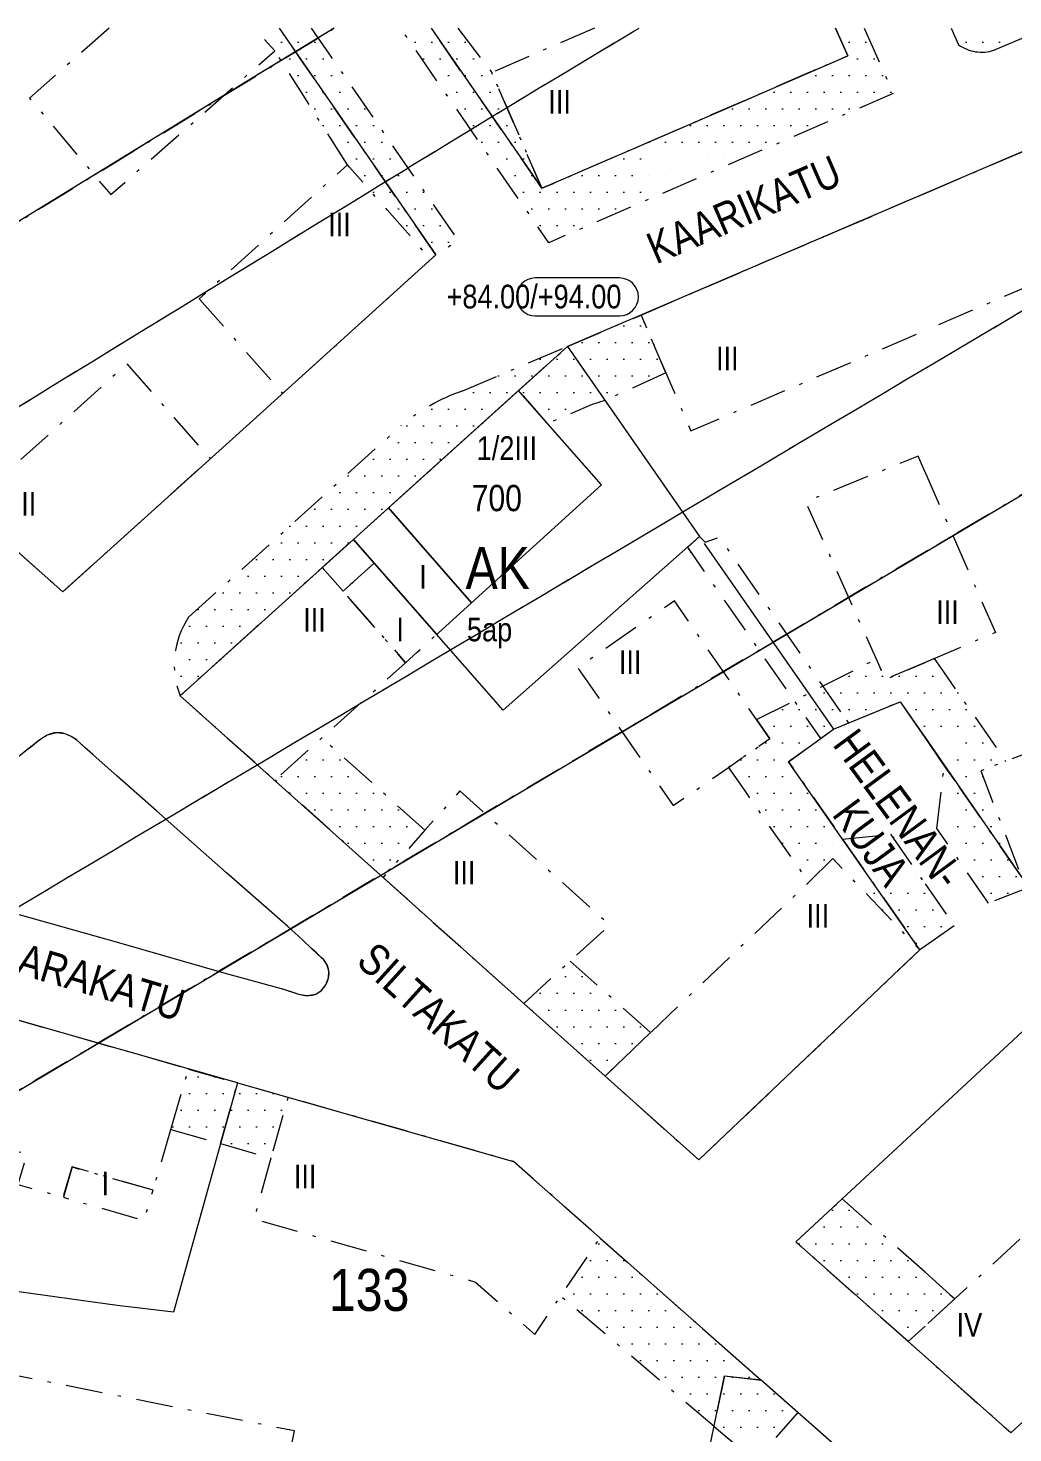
# Model space of a CAD drawing. Header units: metres. Extents: x 24485995 to 24488038, y 6819999 to 6822001.
# Drawn here: x 24487736.5 to 24487830.1, y 6821866.4 to 6822000 of the extents above; entities that cross this region are included whole.
import ezdxf

# ---------------------------------------------------------------- set-up
doc = ezdxf.new("R2010")
doc.units = ezdxf.units.M
for name, pattern in [('k10040', [10.3, 3.5, -1.5, 0.3, -1.5, 3.5]), ('k10050', [8, 3, -2, 3]), ('K10271', [0]), ('k10li0', [0]), ('k10vi1', [0])]:
    doc.linetypes.add(name, pattern=pattern)
for name, color, linetype, lineweight in [('AK_AsemakaavaTeksti_Kadun_puistonnimi', 7, 'Continuous', 0), ('AK_AsemakaavaTeksti_Korttelinumero', 7, 'Continuous', 0), ('AK_JohdoillevarattuViiva', 7, 'Continuous', 0), ('AK_Kaavamerkinta_Kayttotarkoitusalue', 7, 'Continuous', 0), ('AK_KayttotarkoitusSymboliViiva_Virkistysalueen_kuvio_murtoviiva', 7, 'Continuous', 0), ('AK_KayttotarkoitusViiva', 7, 'Continuous', 0), ('AK_LiikennointiTeksti_Autopaikkamerkinta_m2', 7, 'Continuous', 0), ('AK_MaanalainenkSymboli', 132, 'Continuous', 0), ('AK_MaanalainenkTeksti_Korkeusmerkinta', 132, 'Continuous', 0), ('AK_MaanalainenkViiva_Alueenosan_raja', 132, 'Continuous', 0), ('AK_MaanalainenkViiva_Liikennealueen_kuvio', 132, 'Continuous', 0), ('AK_MaanalainenkViiva_Ohj_Alueenosan_raja', 132, 'Continuous', 0), ('AK_MuuAsemakaavaViiva_alueenosan_raja', 7, 'Continuous', 0), ('AK_Poistettava_merkintä', 7, 'Continuous', 0), ('AK_RakennusalaTeksti_Kerrosala_tai_luku', 7, 'Continuous', 0), ('AK_RakennusalaTeksti_Rakennusoikeus', 7, 'Continuous', 0), ('AK_RakennusalaViiva_Rakennusalan_raja__I_', 7, 'Continuous', 0), ('AK_RakentaminenTeksti_Korkeusmerkinta_ja_soikio', 7, 'Continuous', 0), ('AK_YmparistoAlue_Istutettava_alue', 7, 'Continuous', 0)]:
    doc.layers.add(name, color=color, linetype=linetype, lineweight=lineweight)
doc.styles.add('ArialNarrow', font='ARIALN.TTF')

# ---------------------------------------------------------------- blocks, each defined once
blk = doc.blocks.new('AKP43')
at = {"layer": 'AK_RakentaminenTeksti_Korkeusmerkinta_ja_soikio', "color": 7, "linetype": 'Continuous', "lineweight": 13}
for p, q in [((4, 1.8), (-4, 1.8)), ((-4, -1.8), (4, -1.8))]:
    blk.add_line(p, q, dxfattribs=at)
for centre, start, end in [((-4, 0), 90, 270), ((4, 0), 270, 90)]:
    blk.add_arc(centre, 1.8, start, end, dxfattribs=at)

msp = doc.modelspace()

# ---------------------------------------------------------------- hatches: boundary and pattern name
at = {"layer": 'AK_YmparistoAlue_Istutettava_alue', "linetype": 'Continuous', "lineweight": 0}
h = msp.add_hatch(dxfattribs=at)
h.set_pattern_fill('DOTS', style=0)
h.paths.add_polyline_path([(24487760.37, 6822000), (24487758.01, 6822000), (24487759.96, 6821997.85), (24487766.86, 6821986.99), (24487767.05, 6821986.78), (24487770.65, 6821982.7), (24487774.8, 6821977.99), (24487775.28, 6821978.42), (24487762.71, 6821996.61)], flags=0)
h = msp.add_hatch(dxfattribs=at)
h.set_pattern_fill('DOTS', style=0)
h.paths.add_polyline_path([(24487763.41, 6822000), (24487760.37, 6822000), (24487762.71, 6821996.61), (24487775.28, 6821978.42), (24487777.39, 6821979.77)], flags=0)
h = msp.add_hatch(dxfattribs=at)
h.set_pattern_fill('DOTS', style=0)
h.paths.add_polyline_path([(24487813.25, 6822000), (24487814.42, 6821997.36), (24487799.89, 6821991.06), (24487785.35, 6821984.76), (24487774.82, 6822000), (24487771.91, 6822000), (24487786.01, 6821979.6), (24487787.34, 6821980.17), (24487801.88, 6821986.48), (24487818.74, 6821993.78), (24487815.99, 6822000)], flags=0)
h = msp.add_hatch(dxfattribs=at)
h.set_pattern_fill('DOTS', style=0)
h.paths.add_polyline_path([(24487774.82, 6822000), (24487785.35, 6821984.76), (24487780.58, 6821995.77), (24487777.37, 6822000)], flags=0)
h = msp.add_hatch(dxfattribs=at)
h.set_pattern_fill('DOTS', style=0)
h.paths.add_polyline_path([(24487824.25, 6822000), (24487824.95, 6821998.41), (24487825.06, 6821998.34), (24487825.18, 6821998.27), (24487825.28, 6821998.2), (24487825.4, 6821998.14), (24487825.51, 6821998.08), (24487825.64, 6821998.02), (24487825.75, 6821997.97), (24487825.88, 6821997.93), (24487826, 6821997.89), (24487826.13, 6821997.85), (24487826.26, 6821997.81), (24487826.38, 6821997.78), (24487826.51, 6821997.76), (24487826.64, 6821997.74), (24487826.77, 6821997.72), (24487826.9, 6821997.71), (24487827.03, 6821997.71), (24487827.16, 6821997.71), (24487827.3, 6821997.71), (24487827.43, 6821997.72), (24487827.55, 6821997.73), (24487827.68, 6821997.74), (24487827.82, 6821997.76), (24487827.94, 6821997.79), (24487828.07, 6821997.82), (24487828.2, 6821997.85), (24487828.32, 6821997.89), (24487833.27, 6822000)], flags=0)
h = msp.add_hatch(dxfattribs=at)
h.set_pattern_fill('DOTS', style=0)
h.paths.add_polyline_path([(24487791.26, 6821964.69), (24487791.33, 6821964.59), (24487797.14, 6821967.2), (24487794.78, 6821972.72), (24487787.77, 6821969.72)], flags=0)
h = msp.add_hatch(dxfattribs=at)
h.set_pattern_fill('DOTS', style=0)
h.paths.add_polyline_path([(24487776.12, 6821964.81), (24487775.56, 6821964.55), (24487775.02, 6821964.26), (24487774.48, 6821963.96), (24487773.96, 6821963.64), (24487773.44, 6821963.3), (24487772.94, 6821962.95), (24487772.45, 6821962.58), (24487771.98, 6821962.19), (24487764.08, 6821955.07), (24487751.76, 6821943.96), (24487751.61, 6821943.72), (24487751.47, 6821943.48), (24487751.33, 6821943.24), (24487751.2, 6821942.99), (24487751.09, 6821942.74), (24487750.98, 6821942.48), (24487750.87, 6821942.22), (24487750.78, 6821941.96), (24487750.71, 6821941.69), (24487750.64, 6821941.42), (24487750.57, 6821941.15), (24487750.52, 6821940.88), (24487750.47, 6821940.6), (24487750.44, 6821940.32), (24487750.41, 6821940.05), (24487750.4, 6821939.77), (24487750.39, 6821939.49), (24487750.4, 6821939.21), (24487750.4, 6821938.93), (24487750.43, 6821938.66), (24487750.46, 6821938.38), (24487750.5, 6821938.1), (24487750.55, 6821937.83), (24487750.61, 6821937.56), (24487750.69, 6821937.29), (24487750.76, 6821937.02), (24487750.85, 6821936.75), (24487750.95, 6821936.49), (24487764.46, 6821948.68), (24487767.43, 6821951.36), (24487770.77, 6821954.37), (24487771.14, 6821954.71), (24487783.14, 6821965.54), (24487787.77, 6821969.72), (24487777.83, 6821965.5), (24487777.25, 6821965.29), (24487776.68, 6821965.06)], flags=0)
h = msp.add_hatch(dxfattribs=at)
h.set_pattern_fill('DOTS', style=0)
h.paths.add_polyline_path([(24487791.33, 6821964.59), (24487791.26, 6821964.69), (24487787.77, 6821969.72), (24487783.14, 6821965.54), (24487783.29, 6821965.36), (24487785.89, 6821962.39), (24487790.13, 6821964.2)], flags=0)
h = msp.add_hatch(dxfattribs=at)
h.set_pattern_fill('DOTS', style=0)
h.paths.add_polyline_path([(24487812.04, 6821932.55), (24487813.07, 6821933.3), (24487819.41, 6821935.93), (24487821.76, 6821932.53), (24487823.6, 6821929.88), (24487824.62, 6821928.41), (24487830.91, 6821919.32), (24487827.09, 6821929.35), (24487827.37, 6821929.46), (24487829.43, 6821930.25), (24487825.88, 6821935.37), (24487823.52, 6821938.77), (24487822.66, 6821940.03), (24487821.76, 6821939.65), (24487817.99, 6821938.04), (24487817.12, 6821939.98), (24487805.76, 6821934.22), (24487807.02, 6821932.4), (24487803.08, 6821929.67), (24487804.7, 6821927.34), (24487810.7, 6821918.73), (24487813, 6821921.02), (24487821.27, 6821912.32), (24487813.92, 6821922.87), (24487808.8, 6821930.2)], flags=0)
h = msp.add_hatch(dxfattribs=at)
h.set_pattern_fill('DOTS', style=0)
h.paths.add_polyline_path([(24487774.22, 6821923.7), (24487770.99, 6821926.6), (24487764.43, 6821932.48), (24487759.97, 6821928.47), (24487766.99, 6821922.13), (24487770.24, 6821919.22)], flags=0)
h = msp.add_hatch(dxfattribs=at)
h.set_pattern_fill('DOTS', style=0)
h.paths.add_polyline_path([(24487822.9, 6821923.86), (24487827.8, 6821916.78), (24487831.65, 6821918.25), (24487830.91, 6821919.32), (24487824.62, 6821928.41), (24487823.6, 6821929.88)], flags=0)
h = msp.add_hatch(dxfattribs=at)
h.set_pattern_fill('DOTS', style=0)
h.paths.add_polyline_path([(24487818.48, 6821923.32), (24487813.92, 6821922.87), (24487821.27, 6821912.32), (24487821.77, 6821912.67), (24487824.55, 6821914.61), (24487821.77, 6821918.6)], flags=0)
h = msp.add_hatch(dxfattribs=at)
h.set_pattern_fill('DOTS', style=0)
h.paths.add_polyline_path([(24487788.03, 6821911.25), (24487783.62, 6821907.23), (24487791.35, 6821900.31), (24487795.67, 6821904.44)], flags=0)
h = msp.add_hatch(dxfattribs=at)
h.set_pattern_fill('DOTS', style=0)
h.paths.add_polyline_path([(24487750.07, 6821895.23), (24487754.79, 6821893.89), (24487756.4, 6821899.66), (24487751.75, 6821900.99)], flags=0)
h = msp.add_hatch(dxfattribs=at)
h.set_pattern_fill('DOTS', style=0)
h.paths.add_polyline_path([(24487761.21, 6821898.29), (24487756.4, 6821899.66), (24487754.79, 6821893.89), (24487759.6, 6821892.52), (24487759.61, 6821892.54)], flags=0)
h = msp.add_hatch(dxfattribs=at)
h.set_pattern_fill('DOTS', style=0)
h.paths.add_polyline_path([(24487821.77, 6821881.65), (24487815.79, 6821886.96), (24487813.9, 6821888.64), (24487809.47, 6821884.54), (24487820.16, 6821875.06), (24487821.15, 6821875.97), (24487821.77, 6821876.54), (24487824.61, 6821879.14), (24487824.14, 6821879.55)], flags=0)
h = msp.add_hatch(dxfattribs=at)
h.set_pattern_fill('DOTS', style=0)
h.paths.add_polyline_path([(24487790.88, 6821884.91), (24487789.04, 6821882.21), (24487787.13, 6821879.39), (24487801.71, 6821867), (24487802.69, 6821871.8), (24487806.19, 6821871.39)], flags=0)
h = msp.add_hatch(dxfattribs=at)
h.set_pattern_fill('DOTS', style=0)
h.paths.add_polyline_path([(24487809.67, 6821868.32), (24487806.19, 6821871.39), (24487802.69, 6821871.8), (24487801.71, 6821867), (24487805.59, 6821863.71)], flags=0)

# ---------------------------------------------------------------- linework, layer by layer
at = {"layer": 'AK_AsemakaavaTeksti_Kadun_puistonnimi', "linetype": 'Continuous', "lineweight": 5}
msp.add_point((24487818.77, 6821923.02), dxfattribs=at)
at = {"layer": 'AK_JohdoillevarattuViiva', "linetype": 'Continuous', "lineweight": 5, "flags": 128}
msp.add_lwpolyline([(24487800.78, 6821950.99), (24487813.07, 6821933.3)], dxfattribs=at)
at = {"layer": 'AK_KayttotarkoitusSymboliViiva_Virkistysalueen_kuvio_murtoviiva', "linetype": 'k10vi1', "lineweight": 9, "flags": 128}
msp.add_lwpolyline([(24487728.24, 6821917.77), (24487727.6, 6821917.93), (24487744.86, 6821913.1), (24487755.1, 6821910.15), (24487760.57, 6821908.64), (24487760.89, 6821908.54), (24487761.22, 6821908.43), (24487761.55, 6821908.33), (24487761.87, 6821908.22), (24487762.2, 6821908.12), (24487762.52, 6821908.03), (24487762.85, 6821907.98), (24487763.18, 6821907.97), (24487763.52, 6821908.01), (24487763.84, 6821908.1), (24487764.08, 6821908.22), (24487764.29, 6821908.37), (24487764.47, 6821908.56), (24487764.63, 6821908.77), (24487764.79, 6821909.01), (24487764.92, 6821909.26), (24487765.02, 6821909.52), (24487765.09, 6821909.78), (24487765.11, 6821910.04), (24487765.1, 6821910.29), (24487765.05, 6821910.53), (24487764.98, 6821910.76), (24487764.88, 6821910.99), (24487764.75, 6821911.21), (24487764.6, 6821911.39), (24487764.37, 6821911.6), (24487764.14, 6821911.81), (24487763.91, 6821912.03), (24487763.68, 6821912.24), (24487763.45, 6821912.45), (24487762.57, 6821913.27), (24487761.19, 6821914.55), (24487755.36, 6821919.65), (24487748.72, 6821925.55), (24487744.98, 6821928.85), (24487742.65, 6821930.9), (24487742.35, 6821931.18), (24487742.04, 6821931.45), (24487741.13, 6821932.26), (24487740.93, 6821932.42), (24487740.71, 6821932.56), (24487740.48, 6821932.68), (24487740.25, 6821932.79), (24487740.01, 6821932.88), (24487739.68, 6821932.96), (24487739.33, 6821932.99), (24487738.98, 6821932.96), (24487738.63, 6821932.87), (24487738.32, 6821932.73), (24487738.11, 6821932.61), (24487737.91, 6821932.49), (24487737.72, 6821932.36), (24487737.53, 6821932.23), (24487737.34, 6821932.09), (24487736.87, 6821931.71), (24487736.4, 6821931.34), (24487735.93, 6821930.97), (24487735.46, 6821930.59), (24487734.99, 6821930.22), (24487733.66, 6821929.16), (24487732.34, 6821928.1), (24487731.02, 6821927.04), (24487729.69, 6821925.98), (24487728.37, 6821924.92), (24487727.69, 6821924.38), (24487727.01, 6821923.85), (24487726.34, 6821923.32), (24487725.66, 6821922.79), (24487724.98, 6821922.25), (24487724.8, 6821922.1), (24487724.63, 6821921.94), (24487724.47, 6821921.77), (24487724.31, 6821921.58), (24487724.16, 6821921.37), (24487724.04, 6821921.17), (24487723.95, 6821920.96), (24487723.89, 6821920.74), (24487723.86, 6821920.53), (24487723.85, 6821920.32), (24487723.86, 6821920.11), (24487723.89, 6821919.88), (24487723.96, 6821919.66), (24487724.06, 6821919.47), (24487724.21, 6821919.32), (24487724.43, 6821919.15), (24487724.66, 6821918.99), (24487724.88, 6821918.83), (24487725.1, 6821918.67), (24487722.9, 6821920.27)], dxfattribs=at)
at = {"layer": 'AK_KayttotarkoitusViiva', "linetype": 'Continuous', "lineweight": 20, "flags": 128}
for points in [[(24487760.37, 6822000), (24487762.71, 6821996.61), (24487775.27, 6821978.42), (24487757.54, 6821962.4), (24487739.8, 6821946.39), (24487722.98, 6821961.32), (24487706.15, 6821976.26), (24487689.33, 6821991.19), (24487699.35, 6822000)], [(24487774.82, 6822000), (24487785.35, 6821984.76), (24487799.89, 6821991.06), (24487814.42, 6821997.36), (24487813.26, 6822000)], [(24487767.43, 6821951.36), (24487750.95, 6821936.49), (24487766.99, 6821922.13), (24487783.62, 6821907.23), (24487800.26, 6821892.34), (24487821.27, 6821912.32), (24487808.8, 6821930.2), (24487813.07, 6821933.3), (24487819.41, 6821935.93), (24487821.77, 6821932.53), (24487831.65, 6821918.25), (24487846.32, 6821923.86), (24487860.98, 6821929.47), (24487854.55, 6821950.61), (24487848.48, 6821970.56), (24487841.71, 6821992.82), (24487821.76, 6821984.28), (24487787.77, 6821969.71)], [(24487767.43, 6821951.36), (24487787.77, 6821969.71)], [(24487787.77, 6821969.71), (24487800.34, 6821951.63), (24487781.67, 6821935.12), (24487767.43, 6821951.36)], [(24487742.65, 6821930.9), (24487741.89, 6821931.58), (24487741.13, 6821932.26), (24487740.6, 6821932.62), (24487740.01, 6821932.88), (24487739.15, 6821932.98), (24487738.32, 6821932.73), (24487737.81, 6821932.43), (24487737.34, 6821932.09), (24487736.16, 6821931.15)], [(24487727.6, 6821917.93), (24487744.86, 6821913.1), (24487755.1, 6821910.15), (24487760.57, 6821908.64), (24487761.38, 6821908.38), (24487762.2, 6821908.12), (24487763.02, 6821907.97), (24487763.84, 6821908.1), (24487764.38, 6821908.46), (24487764.79, 6821909.01), (24487765.06, 6821909.65), (24487765.1, 6821910.29), (24487764.93, 6821910.88), (24487764.6, 6821911.39), (24487764.02, 6821911.92), (24487763.45, 6821912.45), (24487762.57, 6821913.27), (24487761.19, 6821914.55), (24487755.36, 6821919.65), (24487748.72, 6821925.55), (24487744.98, 6821928.85), (24487742.65, 6821930.9)], [(24487874.03, 6821921.46), (24487832.78, 6821906.18), (24487821.77, 6821895.96), (24487809.48, 6821884.54), (24487821.77, 6821873.63), (24487829.93, 6821866.38), (24487848.92, 6821883.79), (24487877.68, 6821894.4)], [(24487756.4, 6821899.67), (24487734.62, 6821905.88), (24487715.21, 6821911.41), (24487707.96, 6821886.59)], [(24487756.4, 6821899.67), (24487750.31, 6821877.86), (24487744.95, 6821878.48), (24487727.61, 6821880.91), (24487707.96, 6821886.59)], [(24487756.4, 6821899.67), (24487782.65, 6821892.18), (24487800.62, 6821876.31), (24487806.19, 6821871.39)], [(24487797.66, 6821847.21), (24487799.9, 6821858.14), (24487802.7, 6821871.79), (24487806.19, 6821871.39)], [(24487819.6, 6821842.86), (24487818.24, 6821858.15), (24487817.99, 6821860.98), (24487806.19, 6821871.39)]]:
    msp.add_lwpolyline(points, dxfattribs=at)
at = {"layer": 'AK_MaanalainenkViiva_Alueenosan_raja', "linetype": 'k10040', "lineweight": 5, "flags": 128}
for points in [[(24487904.87, 6822000), (24487912.66, 6821965.55), (24487865.91, 6821959.02), (24487839.01, 6821960.38), (24487795.63, 6821934.66), (24487733.23, 6821897.55), (24487490.51, 6821748.59), (24487460.38, 6821729.37), (24487429.64, 6821710.44), (24487387.98, 6821686.57), (24487345.7, 6821664.47), (24487302.61, 6821644.03), (24487279.84, 6821634.25), (24487264.67, 6821627.98), (24487270.52, 6821613.25), (24487232.97, 6821598.36), (24487181.75, 6821580.35), (24487129.78, 6821564.57), (24487077.19, 6821551.06), (24487055.55, 6821546.21), (24487022.13, 6821539.73), (24487007.31, 6821528.53), (24486995.34, 6821519.49), (24486983.34, 6821510.49), (24486970.66, 6821502.47), (24486957.2, 6821495.86), (24486943.1, 6821490.75), (24486928.63, 6821486.77), (24486923.49, 6821486), (24486908.85, 6821483.8), (24486903.42, 6821482.99), (24486900.75, 6821482.59), (24486891.59, 6821484.39), (24486877.62, 6821489.86), (24486864.68, 6821497.44), (24486853.08, 6821506.95), (24486732.66, 6821483.59), (24486723.17, 6821482.65), (24486713.64, 6821482.36), (24486704.11, 6821482.74), (24486694.63, 6821483.78), (24486685.24, 6821485.47), (24486671.58, 6821487.44), (24486657.81, 6821486.43), (24486560.8, 6821470.08), (24486112.2, 6821386.78), (24486064.09, 6821378.83), (24486015.55, 6821372.78), (24486000, 6821371.46)], [(24486952.76, 6821633.94), (24486966.02, 6821636.58), (24487028.3, 6821644.15), (24487095.17, 6821660.26), (24487151.01, 6821677.04), (24487205.93, 6821696.63), (24487242.9, 6821711.53), (24487248.69, 6821697.17), (24487264.68, 6821703.77), (24487318.47, 6821729.28), (24487371, 6821757.57), (24487391.87, 6821769.76), (24487412.75, 6821782.34), (24487433.93, 6821795.31), (24487569.85, 6821878.71), (24487620.54, 6821910.99), (24487758.48, 6821995.64), (24487765.61, 6822000)]]:
    msp.add_lwpolyline(points, dxfattribs=at)
at = {"layer": 'AK_MaanalainenkViiva_Liikennealueen_kuvio', "linetype": 'k10li0', "lineweight": 5, "flags": 128}
for points in [[(24486000, 6821371.46), (24486015.55, 6821372.78), (24486064.09, 6821378.83), (24486112.2, 6821386.78), (24486560.8, 6821470.08), (24486657.81, 6821486.43), (24486671.58, 6821487.44), (24486685.24, 6821485.47), (24486694.63, 6821483.78), (24486704.11, 6821482.74), (24486713.64, 6821482.36), (24486723.17, 6821482.65), (24486732.66, 6821483.59), (24486853.08, 6821506.95), (24486864.68, 6821497.44), (24486877.62, 6821489.86), (24486891.59, 6821484.39), (24486900.75, 6821482.59), (24486903.42, 6821482.99), (24486908.85, 6821483.8), (24486923.49, 6821486), (24486928.63, 6821486.77), (24486943.1, 6821490.75), (24486957.2, 6821495.86), (24486970.66, 6821502.47), (24486983.34, 6821510.49), (24486995.34, 6821519.49), (24487007.31, 6821528.53), (24487022.13, 6821539.73), (24487055.55, 6821546.21), (24487077.19, 6821551.06), (24487129.78, 6821564.57), (24487181.75, 6821580.35), (24487232.97, 6821598.36), (24487270.52, 6821613.25), (24487264.67, 6821627.98), (24487279.84, 6821634.25), (24487302.61, 6821644.03), (24487345.7, 6821664.47), (24487387.98, 6821686.57), (24487429.64, 6821710.44), (24487460.38, 6821729.37), (24487490.51, 6821748.59), (24487733.23, 6821897.55), (24487795.63, 6821934.66), (24487839.01, 6821960.38), (24487865.91, 6821959.02), (24487912.66, 6821965.55), (24487904.87, 6822000)], [(24487765.61, 6822000), (24487758.48, 6821995.64), (24487620.54, 6821910.99), (24487569.85, 6821878.71), (24487433.93, 6821795.31), (24487412.75, 6821782.34), (24487391.87, 6821769.76), (24487371, 6821757.57), (24487318.47, 6821729.28), (24487264.68, 6821703.77), (24487248.69, 6821697.17), (24487242.9, 6821711.53), (24487205.93, 6821696.63), (24487151.01, 6821677.04), (24487095.17, 6821660.26), (24487028.3, 6821644.15), (24486966.02, 6821636.58), (24486952.76, 6821633.94)]]:
    msp.add_lwpolyline(points, dxfattribs=at)
at = {"layer": 'AK_MaanalainenkViiva_Ohj_Alueenosan_raja', "linetype": 'k10050', "lineweight": 5, "flags": 128}
for points in [[(24486000, 6821425.97), (24486008.05, 6821426.7), (24486039.62, 6821430.38), (24486071.08, 6821434.92), (24486102.41, 6821440.3), (24486443.39, 6821503.6), (24486478.24, 6821511.77), (24486674.94, 6821548.3), (24486691.18, 6821553.21), (24486705.96, 6821561.55), (24486712.48, 6821565.79), (24486719.36, 6821569.4), (24486726.55, 6821572.35), (24486733.94, 6821574.98), (24486968.95, 6821621.87), (24486982.25, 6821622.73), (24486995.56, 6821621.94), (24487008.67, 6821619.54), (24487026, 6821617.27), (24487043.38, 6821619), (24487079.62, 6821627.51), (24487115.58, 6821637.16), (24487158.18, 6821646.89), (24487215.02, 6821667.03), (24487270.76, 6821690.06), (24487325.24, 6821715.89), (24487378.34, 6821744.48), (24487399.52, 6821756.86), (24487420.53, 6821769.52), (24487441.77, 6821782.52), (24487577.8, 6821865.99), (24487628.49, 6821898.27), (24487766.31, 6821982.85), (24487783.59, 6821993.41), (24487794.58, 6822000)], [(24487904.87, 6822000), (24487909.36, 6821980.14), (24487865.26, 6821974.07), (24487835.25, 6821975.59), (24487787.97, 6821947.56), (24487725.47, 6821910.38), (24487482.55, 6821761.31), (24487452.41, 6821742.08), (24487421.97, 6821723.34), (24487380.77, 6821699.73), (24487339.01, 6821677.9), (24487296.43, 6821657.7), (24487274.02, 6821648.07), (24487241.89, 6821634.81), (24487209.39, 6821622.46), (24487176.55, 6821611.05), (24487143.41, 6821600.58), (24487112.33, 6821592.06), (24487081.26, 6821583.54), (24487052.48, 6821576.81), (24487018.02, 6821570.34), (24486849.52, 6821538.95), (24486695.51, 6821510.35), (24486558.06, 6821484.83), (24486109.6, 6821401.56), (24486061.93, 6821393.68), (24486013.99, 6821387.7), (24486000, 6821386.51)], [(24486712.48, 6821565.79), (24486719.36, 6821569.4), (24486726.55, 6821572.35), (24486733.94, 6821574.98), (24486968.95, 6821621.87), (24486982.25, 6821622.73), (24486995.56, 6821621.94), (24487008.67, 6821619.54), (24487026, 6821617.27), (24487043.38, 6821619), (24487079.62, 6821627.51), (24487115.58, 6821637.16), (24487158.18, 6821646.89), (24487215.02, 6821667.03), (24487270.76, 6821690.06), (24487325.24, 6821715.89), (24487378.34, 6821744.48), (24487399.52, 6821756.86), (24487420.53, 6821769.52), (24487441.77, 6821782.52), (24487577.8, 6821865.99), (24487628.49, 6821898.27), (24487766.31, 6821982.85), (24487783.59, 6821993.41), (24487794.58, 6822000)], [(24487765.61, 6822000), (24487758.48, 6821995.64), (24487620.54, 6821910.99), (24487569.85, 6821878.71), (24487433.93, 6821795.31), (24487412.75, 6821782.34), (24487391.87, 6821769.76), (24487371, 6821757.57), (24487318.47, 6821729.28), (24487264.68, 6821703.77), (24487248.69, 6821697.17), (24487242.9, 6821711.53), (24487205.93, 6821696.63), (24487151.01, 6821677.04), (24487095.17, 6821660.26), (24487028.3, 6821644.15), (24486966.02, 6821636.58), (24486952.76, 6821633.94), (24486930.27, 6821629.45), (24486847.29, 6821612.89)], [(24486903.42, 6821482.99), (24486908.85, 6821483.8), (24486923.49, 6821486), (24486928.63, 6821486.77), (24486943.1, 6821490.75), (24486957.2, 6821495.86), (24486970.66, 6821502.47), (24486983.34, 6821510.49), (24486995.34, 6821519.49), (24487007.31, 6821528.53), (24487022.13, 6821539.73), (24487055.55, 6821546.21), (24487077.19, 6821551.06), (24487129.78, 6821564.57), (24487181.75, 6821580.35), (24487232.97, 6821598.36), (24487270.52, 6821613.25), (24487264.67, 6821627.98), (24487279.84, 6821634.25), (24487302.61, 6821644.03), (24487345.7, 6821664.47), (24487387.98, 6821686.57), (24487429.64, 6821710.44), (24487460.38, 6821729.37), (24487490.51, 6821748.59), (24487733.23, 6821897.55), (24487795.63, 6821934.66), (24487839.01, 6821960.38), (24487865.91, 6821959.02), (24487912.66, 6821965.55), (24487909.36, 6821980.14), (24487865.26, 6821974.07), (24487835.25, 6821975.59), (24487787.97, 6821947.56), (24487725.47, 6821910.38), (24487482.55, 6821761.31), (24487452.41, 6821742.08), (24487421.97, 6821723.34), (24487380.77, 6821699.73), (24487339.01, 6821677.9), (24487296.43, 6821657.7), (24487274.02, 6821648.07), (24487241.89, 6821634.81), (24487209.39, 6821622.46), (24487176.55, 6821611.05), (24487143.41, 6821600.58), (24487112.33, 6821592.06), (24487081.26, 6821583.54), (24487052.48, 6821576.81), (24487018.02, 6821570.34), (24486849.52, 6821538.95), (24486695.51, 6821510.35), (24486558.06, 6821484.83), (24486109.6, 6821401.56), (24486061.93, 6821393.68), (24486013.99, 6821387.7), (24486000, 6821386.51)]]:
    msp.add_lwpolyline(points, dxfattribs=at)
at = {"layer": 'AK_MuuAsemakaavaViiva_alueenosan_raja', "linetype": 'k10040', "lineweight": 5, "flags": 128}
for points in [[(24487744.21, 6822000), (24487736.63, 6821993.35), (24487744.35, 6821984.16), (24487759.96, 6821997.85), (24487758.01, 6822000)], [(24487775.27, 6821978.42), (24487762.71, 6821996.61), (24487760.37, 6822000)], [(24487763.41, 6822000), (24487777.38, 6821979.77), (24487775.27, 6821978.42)], [(24487815.99, 6822000), (24487818.74, 6821993.78), (24487801.88, 6821986.48), (24487787.34, 6821980.17), (24487786.01, 6821979.59), (24487771.91, 6822000)], [(24487785.35, 6821984.76), (24487774.82, 6822000)], [(24487777.36, 6822000), (24487780.58, 6821995.77)], [(24487790.34, 6822000), (24487780.58, 6821995.77), (24487785.35, 6821984.76), (24487799.89, 6821991.06), (24487814.42, 6821997.36)], [(24487813.26, 6822000), (24487814.42, 6821997.36), (24487799.89, 6821991.06), (24487785.35, 6821984.76)], [(24487814.42, 6821997.36), (24487813.26, 6822000)], [(24487824.26, 6822000), (24487824.96, 6821998.42)], [(24487828.32, 6821997.89), (24487833.27, 6822000)], [(24487766.86, 6821986.99), (24487759.96, 6821997.85)], [(24487785.35, 6821984.76), (24487780.58, 6821995.77)], [(24487821.76, 6821984.28), (24487841.71, 6821992.82), (24487845.24, 6821981.28), (24487821.76, 6821971.22)], [(24487752.76, 6821974.26), (24487752.8, 6821974.22), (24487758.27, 6821968), (24487760.69, 6821965.25), (24487774.79, 6821977.99), (24487770.64, 6821982.7), (24487767.05, 6821986.77), (24487766.86, 6821986.99), (24487752.76, 6821974.26)], [(24487794.77, 6821972.71), (24487821.76, 6821984.28)], [(24487821.76, 6821984.28), (24487794.77, 6821972.71), (24487799.5, 6821961.69), (24487821.76, 6821971.22)], [(24487787.77, 6821969.71), (24487794.77, 6821972.71)], [(24487797.14, 6821967.2), (24487794.77, 6821972.71)], [(24487777.82, 6821965.5), (24487787.77, 6821969.71)], [(24487783.13, 6821965.53), (24487787.77, 6821969.71)], [(24487731.76, 6821955.29), (24487730.77, 6821954.4), (24487739.8, 6821946.39), (24487753.83, 6821959.05), (24487745.9, 6821968.06), (24487735.25, 6821958.45), (24487731.76, 6821955.29)], [(24487797.14, 6821967.2), (24487791.33, 6821964.59)], [(24487770.77, 6821954.38), (24487771.14, 6821954.71), (24487783.13, 6821965.53)], [(24487785.89, 6821962.38), (24487783.29, 6821965.35), (24487783.13, 6821965.53)], [(24487791.33, 6821964.59), (24487790.13, 6821964.2), (24487785.89, 6821962.38)], [(24487751.76, 6821943.96), (24487764.08, 6821955.08), (24487771.98, 6821962.2)], [(24487821.76, 6821957.81), (24487821.12, 6821959.29), (24487810.42, 6821954.94), (24487817.99, 6821938.04), (24487821.77, 6821939.65)], [(24487821.72, 6821957.9), (24487828.46, 6821942.51), (24487821.77, 6821939.65)], [(24487767.43, 6821951.36), (24487770.77, 6821954.38)], [(24487764.46, 6821948.68), (24487767.43, 6821951.36)], [(24487769.41, 6821949.11), (24487767.43, 6821951.36)], [(24487799.21, 6821950.62), (24487800.34, 6821951.63), (24487800.87, 6821951.09), (24487802.2, 6821951.57), (24487814.49, 6821933.89), (24487813.07, 6821933.3), (24487811.86, 6821932.42), (24487799.21, 6821950.62)], [(24487799.55, 6821950.13), (24487799.21, 6821950.62)], [(24487750.95, 6821936.49), (24487764.46, 6821948.68)], [(24487766.44, 6821946.43), (24487764.46, 6821948.68), (24487750.95, 6821936.49), (24487759.97, 6821928.47), (24487764.43, 6821932.48), (24487772.39, 6821939.64), (24487766.44, 6821946.43)], [(24487766.44, 6821946.43), (24487764.46, 6821948.68)], [(24487766.44, 6821946.43), (24487767.89, 6821947.74), (24487769.41, 6821949.11)], [(24487775.34, 6821942.34), (24487769.41, 6821949.11), (24487767.89, 6821947.74), (24487766.44, 6821946.43), (24487772.39, 6821939.64), (24487773.53, 6821940.68), (24487775.4, 6821942.39), (24487775.34, 6821942.34)], [(24487807.02, 6821932.4), (24487805.76, 6821934.22), (24487797.95, 6821945.52), (24487788.76, 6821939.16), (24487797.83, 6821926.04), (24487803.08, 6821929.67), (24487807.02, 6821932.4)], [(24487827.36, 6821929.46), (24487827.09, 6821929.35), (24487830.91, 6821919.32), (24487831.65, 6821918.25), (24487846.32, 6821923.86), (24487860.98, 6821929.47), (24487857.48, 6821940.97), (24487851.86, 6821938.82), (24487842.03, 6821935.07), (24487829.43, 6821930.25), (24487827.36, 6821929.46)], [(24487805.76, 6821934.22), (24487817.12, 6821939.98)], [(24487821.77, 6821939.65), (24487817.99, 6821938.04), (24487817.12, 6821939.98)], [(24487822.65, 6821940.03), (24487821.77, 6821939.65)], [(24487822.65, 6821940.03), (24487823.52, 6821938.78), (24487825.88, 6821935.37), (24487829.43, 6821930.25)], [(24487821.77, 6821932.53), (24487819.41, 6821935.93), (24487813.07, 6821933.3), (24487812.04, 6821932.55), (24487808.8, 6821930.2), (24487813.92, 6821922.86)], [(24487805.76, 6821934.22), (24487807.02, 6821932.4), (24487803.08, 6821929.67)], [(24487814.3, 6821934.16), (24487814.49, 6821933.89)], [(24487774.23, 6821923.7), (24487770.99, 6821926.6), (24487764.43, 6821932.48)], [(24487823.6, 6821929.87), (24487821.77, 6821932.53)], [(24487803.08, 6821929.67), (24487804.7, 6821927.34), (24487810.7, 6821918.73)], [(24487822.9, 6821923.86), (24487823.6, 6821929.87)], [(24487770.24, 6821919.22), (24487766.99, 6821922.13), (24487759.97, 6821928.47)], [(24487830.91, 6821919.32), (24487824.62, 6821928.41)], [(24487783.62, 6821907.23), (24487788.03, 6821911.26), (24487791.79, 6821914.68), (24487790.96, 6821915.43), (24487777.55, 6821927.44), (24487774.23, 6821923.7), (24487770.24, 6821919.22), (24487783.62, 6821907.23)], [(24487813.92, 6821922.86), (24487818.48, 6821923.32)], [(24487813.92, 6821922.86), (24487821.27, 6821912.32)], [(24487818.48, 6821923.32), (24487821.77, 6821918.6)], [(24487827.8, 6821916.78), (24487822.9, 6821923.86)], [(24487813, 6821921.01), (24487810.7, 6821918.73), (24487799.32, 6821907.94), (24487795.67, 6821904.45), (24487791.35, 6821900.32), (24487800.26, 6821892.34), (24487821.27, 6821912.32), (24487813, 6821921.01)], [(24487813, 6821921.01), (24487810.7, 6821918.73)], [(24487821.77, 6821918.6), (24487824.55, 6821914.61)], [(24487831.65, 6821918.25), (24487827.8, 6821916.78)], [(24487824.55, 6821914.61), (24487821.77, 6821912.67)], [(24487821.77, 6821912.67), (24487821.27, 6821912.32)], [(24487750.07, 6821895.23), (24487751.75, 6821900.99), (24487734.62, 6821905.88), (24487715.21, 6821911.41), (24487711.84, 6821899.9), (24487719.54, 6821897.7), (24487718.7, 6821894.82), (24487723.02, 6821893.59), (24487723.86, 6821896.47), (24487731.32, 6821894.34), (24487736.37, 6821892.9), (24487735.52, 6821890.02), (24487739.85, 6821888.79), (24487740.69, 6821891.67), (24487748.39, 6821889.47), (24487750.07, 6821895.23)], [(24487783.62, 6821907.23), (24487788.03, 6821911.26)], [(24487795.67, 6821904.45), (24487788.03, 6821911.26)], [(24487791.35, 6821900.32), (24487783.62, 6821907.23)], [(24487823.19, 6821877.84), (24487841.26, 6821894.41), (24487841.03, 6821894.74), (24487875.9, 6821907.6), (24487877.68, 6821894.4), (24487848.92, 6821883.79), (24487829.93, 6821866.38), (24487821.9, 6821873.51)], [(24487795.67, 6821904.45), (24487791.35, 6821900.32)], [(24487751.75, 6821900.99), (24487756.4, 6821899.67)], [(24487754.79, 6821893.89), (24487756.4, 6821899.67)], [(24487756.4, 6821899.67), (24487761.2, 6821898.3)], [(24487759.6, 6821892.54), (24487759.59, 6821892.52), (24487757.98, 6821886.74), (24487762.17, 6821885.54), (24487779.02, 6821880.73), (24487784.66, 6821875.75), (24487785.81, 6821877.45), (24487787.13, 6821879.39), (24487789.04, 6821882.2), (24487790.88, 6821884.91), (24487784.52, 6821890.53), (24487782.65, 6821892.18), (24487761.2, 6821898.3), (24487759.6, 6821892.54)], [(24487750.07, 6821895.23), (24487754.79, 6821893.89)], [(24487754.79, 6821893.89), (24487759.59, 6821892.52)], [(24487759.6, 6821892.54), (24487759.59, 6821892.52)], [(24487740.69, 6821891.67), (24487739.85, 6821888.79), (24487747.54, 6821886.59), (24487748.39, 6821889.47), (24487740.69, 6821891.67)], [(24487809.48, 6821884.54), (24487813.89, 6821888.64)], [(24487815.79, 6821886.96), (24487813.89, 6821888.64)], [(24487821.77, 6821881.65), (24487815.79, 6821886.96)], [(24487790.88, 6821884.91), (24487806.19, 6821871.39)], [(24487820.16, 6821875.06), (24487809.48, 6821884.54)], [(24487824.14, 6821879.55), (24487821.77, 6821881.65)], [(24487801.71, 6821867), (24487787.13, 6821879.39)], [(24487824.6, 6821879.14), (24487821.77, 6821876.54)], [(24487824.14, 6821879.55), (24487824.6, 6821879.14)], [(24487760.18, 6821858.14), (24487761.27, 6821863.79), (24487761.81, 6821866.57), (24487744.96, 6821869.91), (24487711.29, 6821876.6), (24487705.38, 6821877.77), (24487702, 6821866.21), (24487727.5, 6821861.14), (24487742.62, 6821858.14)], [(24487821.14, 6821875.97), (24487820.16, 6821875.06)], [(24487821.77, 6821876.54), (24487821.14, 6821875.97)], [(24487821.77, 6821873.63), (24487820.16, 6821875.06)], [(24487802.7, 6821871.79), (24487801.71, 6821867)], [(24487806.19, 6821871.39), (24487802.7, 6821871.79)], [(24487809.67, 6821868.32), (24487806.19, 6821871.39)], [(24487818.24, 6821858.15), (24487817.99, 6821860.98), (24487809.67, 6821868.32), (24487805.59, 6821863.7), (24487803.35, 6821861.22), (24487806.84, 6821858.15)], [(24487801.71, 6821867), (24487805.59, 6821863.7)]]:
    msp.add_lwpolyline(points, dxfattribs=at)
at = {"layer": 'AK_MuuAsemakaavaViiva_alueenosan_raja', "linetype": 'k10040', "lineweight": 5}
for centre, radius, start, end in [((24487827.15, 6822001.46), 3.75, 234.1858, 288.1833), ((24487783.97, 6821947.77), 18.76, 109.1301, 129.7428), ((24487758.49, 6821939.45), 8.1, 146.1921, 201.4122)]:
    msp.add_arc(centre, radius, start, end, dxfattribs=at)
at = {"layer": 'AK_Poistettava_merkintä', "linetype": 'k10040', "lineweight": 0, "flags": 128}
for points in [[(24487774.79, 6821977.99), (24487775.27, 6821978.42)], [(24487787.77, 6821969.71), (24487791.27, 6821964.68), (24487791.33, 6821964.59)], [(24487824.62, 6821928.41), (24487823.6, 6821929.87)]]:
    msp.add_lwpolyline(points, dxfattribs=at)
at = {"layer": 'AK_RakennusalaViiva_Rakennusalan_raja__I_', "linetype": 'K10271', "lineweight": 9, "flags": 128}
for points in [[(24487783.29, 6821965.35), (24487783.13, 6821965.53), (24487771.14, 6821954.71), (24487770.77, 6821954.38), (24487778.64, 6821945.33), (24487791.01, 6821956.55), (24487785.89, 6821962.38), (24487783.29, 6821965.35)], [(24487770.77, 6821954.38), (24487767.43, 6821951.36), (24487769.41, 6821949.11), (24487775.34, 6821942.34), (24487775.4, 6821942.39), (24487775.47, 6821942.45), (24487778.64, 6821945.33), (24487770.77, 6821954.38)]]:
    msp.add_lwpolyline(points, dxfattribs=at)

# ---------------------------------------------------------------- block references
at = {"layer": 'AK_MaanalainenkSymboli', "color": 133, "lineweight": 5, "true_color": 0x40e0d0}
msp.add_blockref('AKP43', (24487788.72, 6821974.43), dxfattribs=at)

# ---------------------------------------------------------------- texts
at = {"layer": 'AK_AsemakaavaTeksti_Kadun_puistonnimi', "linetype": 'Continuous', "lineweight": 5, "style": 'ArialNarrow'}
for s, rotation, p in [('KAARIKATU', 23.3767, (24487796.2, 6821977.5)), ('HELENAN-', 306.331, (24487812.91, 6821931.85)), ('KUJA', 306.331, (24487812.84, 6821925.19)), ('HAARAKATU', 343.5161, (24487730.67, 6821911.47)), ('SILTAKATU', 317.8303, (24487767.58, 6821911.04))]:
    msp.add_text(s, height=3, rotation=rotation, dxfattribs=at).set_placement(p)
at = {"layer": 'AK_AsemakaavaTeksti_Korttelinumero', "linetype": 'Continuous', "lineweight": 5, "style": 'ArialNarrow'}
msp.add_text('133', height=4, dxfattribs=at).set_placement((24487765.1, 6821877.98))
at = {"layer": 'AK_Kaavamerkinta_Kayttotarkoitusalue', "linetype": 'Continuous', "lineweight": 0, "style": 'ArialNarrow'}
msp.add_text('AK', height=4, dxfattribs=at).set_placement((24487778.09, 6821946.65))
at = {"layer": 'AK_LiikennointiTeksti_Autopaikkamerkinta_m2', "linetype": 'Continuous', "lineweight": 0, "style": 'ArialNarrow'}
msp.add_text('5ap', height=2.25, dxfattribs=at).set_placement((24487778.22, 6821941.67))
at = {"layer": 'AK_MaanalainenkTeksti_Korkeusmerkinta', "linetype": 'Continuous', "lineweight": 0, "style": 'ArialNarrow'}
msp.add_text('+84.00/+94.00', height=2.25, dxfattribs=at).set_placement((24487776.28, 6821973.34))
at = {"layer": 'AK_RakennusalaTeksti_Kerrosala_tai_luku', "linetype": 'Continuous', "lineweight": 0, "style": 'ArialNarrow'}
for s, p in [('III', (24487785.95, 6821991.85)), ('III', (24487765.03, 6821980.2)), ('III', (24487801.9, 6821967.46)), ('1/2III', (24487779.15, 6821958.92)), ('III', (24487735.12, 6821953.63)), ('I', (24487773.69, 6821946.68)), ('III', (24487822.83, 6821943.31)), ('III', (24487762.65, 6821942.6)), ('I', (24487771.51, 6821941.68)), ('III', (24487792.66, 6821938.55)), ('III', (24487776.88, 6821918.54)), ('III', (24487810.51, 6821914.42)), ('I', (24487743.49, 6821888.98)), ('III', (24487761.76, 6821889.64)), ('IV', (24487824.77, 6821875.53))]:
    msp.add_text(s, height=2.25, dxfattribs=at).set_placement(p)
at = {"layer": 'AK_RakennusalaTeksti_Rakennusoikeus', "linetype": 'Continuous', "lineweight": 0, "style": 'ArialNarrow'}
msp.add_text('700', height=2.5, dxfattribs=at).set_placement((24487778.67, 6821954.05))

doc.saveas('drawing.dxf')
